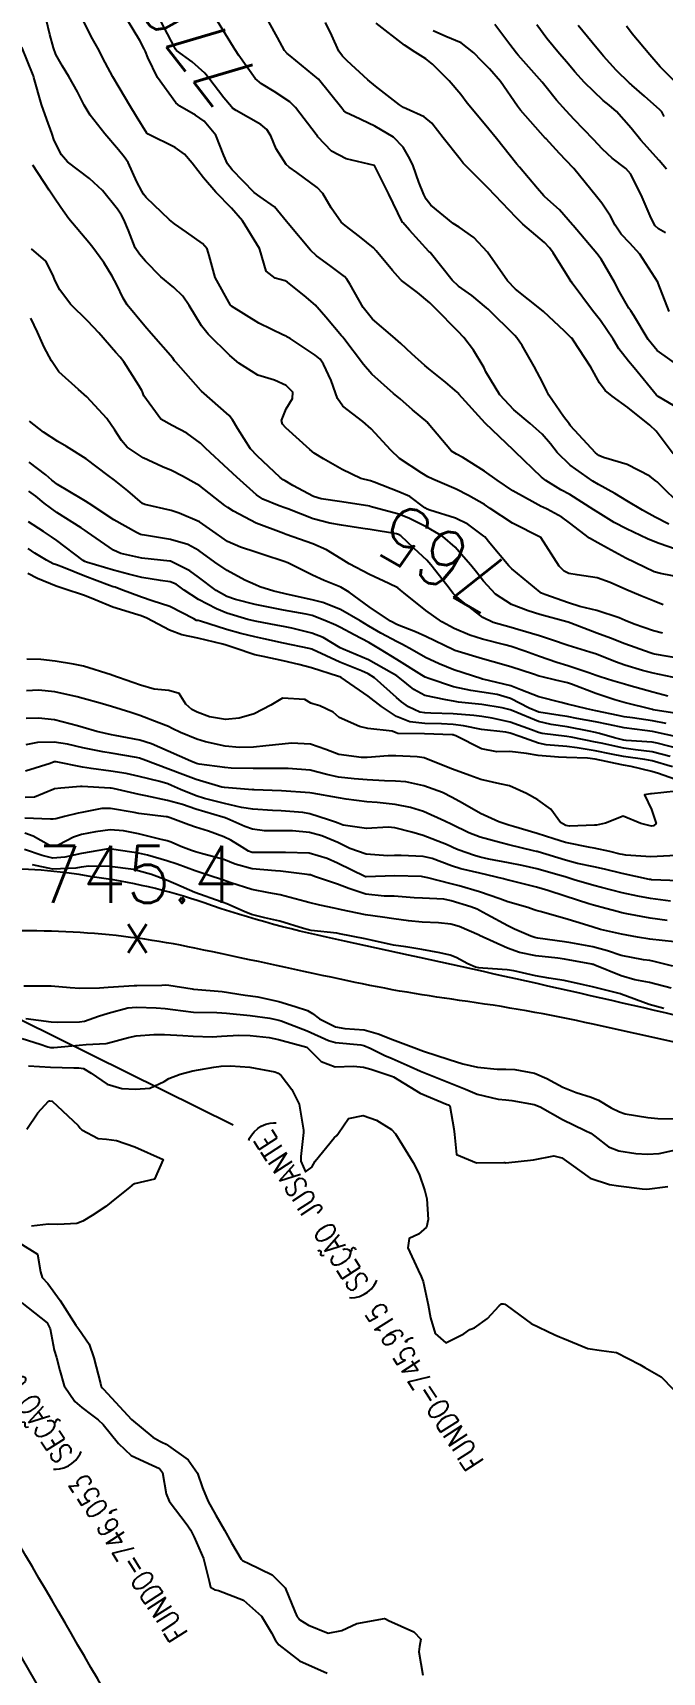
# Model space of a CAD drawing. Header units: metres. Extents: x 307586 to 320046, y 7427249 to 7434250.
# Drawn here: x 318114.9 to 318159.1, y 7430766.6 to 7430881.8 of the extents above; entities that cross this region are included whole.
import ezdxf
from ezdxf.enums import TextEntityAlignment as Align

# ---------------------------------------------------------------- set-up
doc = ezdxf.new("R2010")
doc.units = ezdxf.units.M
doc.header["$MEASUREMENT"] = 0
doc.linetypes.add('CONTINUO', pattern=[0])
for name, color, linetype in [('Cotas', 45, 'Continuous'), ('Curvas de Nivel 1m', 11, 'Continuous'), ('Curvas de Nivel 5m', 15, 'Continuous'), ('Hidrografia', 140, 'Continuous'), ('Linha Férrea', 20, 'Continuous'), ('Pontos Cotados', 45, 'Continuous'), ('TEXTO', 45, 'Continuous')]:
    doc.layers.add(name, color=color, linetype=linetype)
doc.styles.add('ROMANS', font='romans', dxfattribs={"height": 0.2})
doc.styles.add('Style-STANDARD', font='STANDARD.shx')

# ---------------------------------------------------------------- blocks, each defined once
blk = doc.blocks.new('ELVTXT_158')
at = {"layer": 'Pontos Cotados', "linetype": 'Continuous', "style": 'Style-STANDARD'}
for s, height, p in [('745.4', 4, (0, 4)), ('x', 3, (0, 0))]:
    blk.add_text(s, height=height, dxfattribs=at).set_placement(p, align=Align.MIDDLE_CENTER)

msp = doc.modelspace()

# ---------------------------------------------------------------- linework, layer by layer
at = {"layer": 'Curvas de Nivel 1m', "flags": 128}
for points, elevation in [([(318159.14, 7430841.61), (318158.51, 7430841.88), (318157.58, 7430842.26), (318156.52, 7430842.69), (318155.42, 7430843.18), (318154.52, 7430843.51), (318153.11, 7430843.73), (318152.53, 7430843.83), (318152.19, 7430843.98), (318151.84, 7430844.33), (318150.56, 7430846.35), (318148.57, 7430847.36), (318146.99, 7430848.39), (318146.59, 7430848.66), (318145.48, 7430849.29), (318144.6, 7430849.75), (318142.98, 7430850.44), (318142.61, 7430850.62), (318142.2, 7430850.86), (318140.62, 7430851.9), (318140.02, 7430852.48), (318138.65, 7430853.98), (318138.06, 7430854.5), (318136.66, 7430855.57), (318136.27, 7430856.11), (318136.14, 7430856.52), (318135.83, 7430857.38), (318135.3, 7430858.53), (318135.05, 7430858.88), (318134.71, 7430859.17), (318132.95, 7430860.33), (318132.72, 7430860.46), (318132.66, 7430860.5), (318132.48, 7430860.56), (318130.74, 7430861.4), (318128.82, 7430862.61), (318128.75, 7430862.67), (318127.67, 7430864.62), (318127.26, 7430866.16), (318127.13, 7430866.63), (318126.8, 7430867.01), (318125.66, 7430867.8), (318124.82, 7430868.38), (318124.48, 7430868.66), (318122.84, 7430870.23), (318122.64, 7430870.48), (318122.53, 7430870.68), (318122.19, 7430871.35), (318121.56, 7430872.7), (318121.28, 7430873.1), (318120.88, 7430873.58), (318119.92, 7430874.72), (318118.91, 7430876.03), (318118.47, 7430876.73), (318118, 7430877.66), (318117.4, 7430878.75), (318116.95, 7430879.47), (318116.5, 7430880.29), (318116.32, 7430880.76), (318116.06, 7430881.68), (318115.81, 7430882.77)], 767), ([(318160.53, 7430843.51), (318158.97, 7430843.81), (318158.53, 7430843.94), (318157.83, 7430844.26), (318156.54, 7430844.9), (318155.24, 7430845.61), (318154.56, 7430845.97), (318153.98, 7430846.31), (318152.57, 7430847.37), (318152.03, 7430847.78), (318151, 7430848.34), (318150.7, 7430848.47), (318150.58, 7430848.53), (318150.17, 7430848.77), (318148.6, 7430849.64), (318147.48, 7430850.38), (318146.61, 7430851.02), (318145.08, 7430851.96), (318144.63, 7430852.2), (318144.28, 7430852.42), (318142.65, 7430854.37), (318142.62, 7430854.41), (318142.61, 7430854.44), (318141.54, 7430855.33), (318140.67, 7430856.09), (318140.22, 7430856.47), (318138.69, 7430857.82), (318138.11, 7430858.5), (318136.72, 7430860.32), (318136.64, 7430860.43), (318136.56, 7430860.51), (318135.45, 7430861.82), (318134.85, 7430862.54), (318134.81, 7430862.59), (318134.75, 7430862.65), (318134.07, 7430863.24), (318132.77, 7430864.29), (318132.59, 7430864.38), (318131.9, 7430864.57), (318131.27, 7430865.07), (318130.82, 7430866.59), (318130.79, 7430866.66), (318129.61, 7430868.6), (318128.83, 7430869.48), (318127.73, 7430870.62), (318126.86, 7430871.63), (318126.07, 7430872.64), (318125.52, 7430873.29), (318124.88, 7430873.75), (318122.97, 7430874.68), (318122.89, 7430874.75), (318122.15, 7430875.94), (318121.69, 7430876.7), (318120.93, 7430877.96), (318120.49, 7430878.71), (318119.95, 7430879.72), (318119.44, 7430880.73), (318118.98, 7430881.55), (318118.38, 7430882.74)], 768), ([(318160.55, 7430845.35), (318158.87, 7430845.93), (318158.56, 7430846.04), (318158.05, 7430846.26), (318156.57, 7430846.96), (318155.7, 7430847.41), (318154.58, 7430848.1), (318154.27, 7430848.3), (318152.59, 7430849.36), (318151.97, 7430849.7), (318150.91, 7430850.35), (318150.61, 7430850.6), (318148.76, 7430852.37), (318148.63, 7430852.49), (318146.65, 7430854.39), (318144.8, 7430856.42), (318144.75, 7430856.49), (318144.68, 7430856.57), (318143.86, 7430857.26), (318142.7, 7430858.21), (318142.42, 7430858.44), (318141.5, 7430859.25), (318140.72, 7430859.98), (318140.16, 7430860.48), (318138.74, 7430861.7), (318138.07, 7430862.5), (318137.16, 7430864.12), (318136.94, 7430864.51), (318136.77, 7430864.69), (318135.73, 7430865.47), (318134.79, 7430866.14), (318134.38, 7430866.54), (318132.82, 7430868.4), (318132.7, 7430868.56), (318131.85, 7430869.59), (318130.84, 7430870.28), (318130.42, 7430870.59), (318128.87, 7430872.19), (318128.55, 7430872.61), (318128.3, 7430873.19), (318127.73, 7430874.62), (318126.9, 7430875.59), (318126.29, 7430876.02), (318125.2, 7430876.66), (318124.92, 7430876.9), (318123.64, 7430878.67), (318122.96, 7430880.07), (318122.78, 7430880.5), (318122.7, 7430880.68), (318122.39, 7430881.27), (318121.52, 7430882.7)], 769), ([(318160.59, 7430848.44), (318158.72, 7430850.25), (318158.6, 7430850.36), (318158.21, 7430850.65), (318156.62, 7430851.47), (318154.97, 7430851.96), (318154.63, 7430852.11), (318154.39, 7430852.3), (318152.65, 7430854.2), (318152.6, 7430854.27), (318152.56, 7430854.32), (318152.14, 7430854.85), (318151.13, 7430856.34), (318150.98, 7430856.64), (318150.69, 7430857.21), (318150.09, 7430858.36), (318149.25, 7430859.84), (318148.88, 7430860.37), (318148.73, 7430860.55), (318146.85, 7430862.39), (318146.75, 7430862.49), (318145.7, 7430863.35), (318144.77, 7430864), (318144.33, 7430864.42), (318142.79, 7430866.37), (318142.75, 7430866.4), (318142.69, 7430866.44), (318141.34, 7430867.94), (318140.86, 7430868.47), (318140.84, 7430868.49), (318140.82, 7430868.52), (318139.89, 7430870.48), (318138.87, 7430872.49), (318136.88, 7430872.96), (318135.85, 7430873.49), (318134.89, 7430874.5), (318134.86, 7430874.54), (318134.77, 7430874.67), (318133.33, 7430876.56), (318132.92, 7430876.96), (318131.83, 7430877.68), (318130.94, 7430878.23), (318130.5, 7430878.59), (318129.35, 7430880.22), (318129.09, 7430880.61), (318128.97, 7430880.81), (318127.84, 7430882.62)], 771), ([(318159.85, 7430852.24), (318158.65, 7430853.82), (318158.22, 7430854.25), (318156.67, 7430855.49), (318155.56, 7430856.29), (318155.08, 7430856.68), (318154.69, 7430857.22), (318154.06, 7430858.31), (318152.83, 7430860.21), (318152.76, 7430860.32), (318152.72, 7430860.36), (318152.21, 7430860.84), (318150.75, 7430862.24), (318150.61, 7430862.35), (318148.77, 7430863.8), (318148.22, 7430864.38), (318146.8, 7430866.39), (318145.84, 7430867.43), (318144.82, 7430868.16), (318144.4, 7430868.42), (318142.84, 7430869.7), (318142.51, 7430870.11), (318142.33, 7430870.45), (318141.99, 7430871.32), (318141.59, 7430872.46), (318141.36, 7430872.95), (318140.89, 7430873.77), (318140.22, 7430874.48), (318138.9, 7430875.26), (318137.47, 7430875.94), (318136.91, 7430876.18), (318136.73, 7430876.33), (318136.58, 7430876.51), (318134.94, 7430878.54), (318132.96, 7430880.18), (318132.75, 7430880.35), (318132.56, 7430880.57), (318132.06, 7430881.49), (318131.44, 7430882.58)], 772), ([(318160.67, 7430855.15), (318158.79, 7430856.25), (318158.68, 7430856.34), (318157.11, 7430858.27), (318156.71, 7430858.74), (318156.04, 7430859.61), (318155.64, 7430860.29), (318154.74, 7430861.6), (318154.18, 7430862.31), (318152.77, 7430864.23), (318152.73, 7430864.28), (318152.69, 7430864.32), (318152.55, 7430864.55), (318151.42, 7430866.34), (318151.17, 7430866.7), (318150.81, 7430867.07), (318149.3, 7430868.37), (318148.83, 7430868.83), (318147.35, 7430870.38), (318146.85, 7430870.89), (318145.34, 7430872.41), (318145.11, 7430872.65), (318144.88, 7430872.93), (318143.7, 7430874.43), (318142.9, 7430875.45), (318142.37, 7430875.91), (318141.13, 7430876.47), (318140.91, 7430876.56), (318140.64, 7430876.75), (318138.94, 7430878.05), (318138.41, 7430878.5), (318136.96, 7430879.85), (318136.62, 7430880.17), (318136.36, 7430880.52), (318135.88, 7430881.63), (318135.43, 7430882.54)], 773), ([(318160.5, 7430858.23), (318158.72, 7430859.48), (318158.1, 7430860.26), (318157.08, 7430861.94), (318156.87, 7430862.27), (318156.75, 7430862.46), (318156.09, 7430863.61), (318155.74, 7430864.29), (318154.8, 7430865.9), (318154.5, 7430866.3), (318152.82, 7430868.27), (318152.8, 7430868.3), (318152.79, 7430868.32), (318151.86, 7430869.36), (318150.84, 7430870.29), (318150.78, 7430870.35), (318150.33, 7430870.87), (318149.06, 7430872.37), (318148.88, 7430872.59), (318147.44, 7430874.38), (318146.9, 7430875.04), (318145.75, 7430876.41), (318145.39, 7430876.87), (318144.93, 7430877.47), (318144.13, 7430878.43), (318142.95, 7430879.61), (318142.49, 7430879.98), (318141.72, 7430880.46), (318140.97, 7430880.95), (318138.99, 7430882.49)], 774), ([(318159.32, 7430867.75), (318158.82, 7430868.03), (318158.59, 7430868.25), (318158.3, 7430868.79), (318157.67, 7430870.26), (318156.87, 7430871.88), (318156.52, 7430872.28), (318155.58, 7430872.99), (318154.89, 7430873.64), (318154.26, 7430874.31), (318152.91, 7430875.71), (318152.33, 7430876.33), (318151.67, 7430877.08), (318150.94, 7430877.99), (318150.64, 7430878.35), (318148.96, 7430880.24), (318148.84, 7430880.37), (318148.37, 7430880.98), (318147.33, 7430882.39)], 776), ([(318159.38, 7430872.24), (318158.88, 7430872.84), (318157.58, 7430874.26), (318156.91, 7430875.1), (318155.88, 7430876.29), (318155.35, 7430876.72), (318154.93, 7430877.05), (318153.63, 7430878.31), (318152.95, 7430879.06), (318152.38, 7430879.75), (318151.88, 7430880.34), (318150.98, 7430881.4), (318150.28, 7430882.36)], 777), ([(318159.23, 7430875.93), (318159.06, 7430876.25), (318158.92, 7430876.4), (318157.83, 7430877.36), (318156.94, 7430878.14), (318156.87, 7430878.2), (318156.78, 7430878.27), (318155.85, 7430879.19), (318154.96, 7430880.16), (318154.84, 7430880.3), (318154.16, 7430881.13), (318153.17, 7430882.32)], 778), ([(318160.1, 7430878.24), (318158.95, 7430879.42), (318158.21, 7430880.26), (318156.98, 7430881.74), (318156.58, 7430882.28)], 779), ([(318159.1, 7430839.62), (318158.48, 7430839.8), (318157.12, 7430840.26), (318156.49, 7430840.52), (318156.06, 7430840.7), (318154.5, 7430841.22), (318153.3, 7430841.51), (318152.5, 7430841.75), (318150.83, 7430842.35), (318150.61, 7430842.45), (318150.51, 7430842.52), (318149.72, 7430843.16), (318148.53, 7430844.14), (318148.31, 7430844.37), (318146.98, 7430845.96), (318146.62, 7430846.39), (318146.56, 7430846.44), (318145.44, 7430847.28), (318144.57, 7430847.7), (318142.75, 7430848.27), (318142.58, 7430848.34), (318142.42, 7430848.44), (318141.35, 7430849.22), (318140.59, 7430849.56), (318138.85, 7430850.24), (318138.6, 7430850.32), (318137.91, 7430850.5), (318136.61, 7430851.13), (318135.29, 7430851.87), (318134.63, 7430852.28), (318134.32, 7430852.54), (318132.65, 7430854.06), (318132.41, 7430854.32), (318132.33, 7430854.56), (318132.66, 7430855.39), (318133.12, 7430856.11), (318133.14, 7430856.56), (318132.68, 7430857.04), (318131.86, 7430857.4), (318130.69, 7430857.75), (318129.34, 7430858.6), (318128.71, 7430859.13), (318127.2, 7430860.63), (318126.73, 7430861.22), (318125.86, 7430862.64), (318125.41, 7430863.3), (318124.77, 7430863.91), (318123.87, 7430864.67), (318122.78, 7430865.77), (318122.36, 7430866.25), (318122.07, 7430866.69), (318121.59, 7430867.91), (318121.27, 7430868.7), (318121.11, 7430868.99), (318120.83, 7430869.42), (318119.77, 7430870.72), (318118.86, 7430871.57), (318117.31, 7430872.75), (318116.88, 7430873.24), (318116.38, 7430874.25), (318116.2, 7430874.76), (318115.86, 7430875.72), (318115.48, 7430876.77), (318114.94, 7430878.68), (318114.91, 7430878.78), (318114.9, 7430878.83), (318114.1, 7430880.79)], 766), ([(318160.24, 7430836.44), (318158.45, 7430836.82), (318157.69, 7430837.01), (318156.45, 7430837.39), (318155.8, 7430837.62), (318154.46, 7430838.15), (318154, 7430838.3), (318152.47, 7430838.76), (318151.31, 7430839.17), (318150.47, 7430839.44), (318148.95, 7430839.89), (318148.48, 7430840.03), (318147.21, 7430840.38), (318146.49, 7430840.72), (318145.1, 7430841.81), (318144.51, 7430842.31), (318144.4, 7430842.42), (318143.96, 7430842.99), (318142.83, 7430844.44), (318142.54, 7430844.76), (318141.66, 7430845.57), (318140.73, 7430846.47), (318140.55, 7430846.56), (318140.43, 7430846.6), (318138.56, 7430846.91), (318138.06, 7430846.99), (318136.56, 7430847.22), (318135.74, 7430847.35), (318134.57, 7430847.65), (318132.78, 7430848.36), (318132.58, 7430848.44), (318132.17, 7430848.57), (318131.04, 7430849.04), (318130.59, 7430849.35), (318129.2, 7430850.6), (318128.61, 7430851.13), (318127, 7430852.63), (318126.64, 7430852.97), (318125.69, 7430853.69), (318124.65, 7430854.21), (318123.87, 7430854.67), (318122.67, 7430856.3), (318122.58, 7430856.59), (318122.54, 7430856.68), (318122.32, 7430857.04), (318121.26, 7430858.7), (318121.01, 7430859.01), (318120.71, 7430859.34), (318119.5, 7430860.72), (318118.74, 7430861.54), (318117.53, 7430862.74), (318116.76, 7430863.75), (318116.43, 7430864.42), (318116.3, 7430864.76), (318115.79, 7430865.77), (318114.79, 7430866.64)], 764), ([(318159.47, 7430835.2), (318158.43, 7430835.48), (318156.74, 7430835.96), (318156.44, 7430836.04), (318155.62, 7430836.28), (318154.72, 7430836.57), (318154.45, 7430836.66), (318153.92, 7430836.84), (318152.45, 7430837.33), (318151.69, 7430837.57), (318150.46, 7430837.98), (318149.44, 7430838.36), (318148.47, 7430838.7), (318148.02, 7430838.82), (318146.47, 7430839.2), (318145.56, 7430839.49), (318144.48, 7430839.96), (318143.61, 7430840.43), (318142.49, 7430841.22), (318140.94, 7430842.46), (318140.71, 7430842.66), (318140.52, 7430842.82), (318139.87, 7430843.13), (318138.53, 7430843.75), (318137.09, 7430844.5), (318136.54, 7430844.85), (318135.5, 7430845.49), (318134.55, 7430845.91), (318132.68, 7430846.56), (318132.55, 7430846.6), (318132.5, 7430846.62), (318130.56, 7430847.36), (318128.98, 7430848.21), (318128.58, 7430848.45), (318128.36, 7430848.61), (318126.6, 7430849.97), (318126.18, 7430850.22), (318125.38, 7430850.65), (318124.61, 7430851.05), (318123.97, 7430851.31), (318122.62, 7430851.94), (318121.51, 7430852.7), (318121.09, 7430853.16), (318120.64, 7430853.88), (318120.06, 7430854.72), (318118.67, 7430856.23), (318118.07, 7430856.74), (318116.69, 7430857.98), (318116.19, 7430858.76), (318115.67, 7430859.73), (318115.19, 7430860.77), (318114.74, 7430861.76)], 763), ([(318160.41, 7430833.93), (318158.46, 7430834.25), (318158.41, 7430834.26), (318156.42, 7430834.75), (318155.76, 7430834.94), (318154.43, 7430835.39), (318152.71, 7430836.05), (318152.44, 7430836.14), (318151.62, 7430836.33), (318150.65, 7430836.55), (318150.45, 7430836.61), (318150.05, 7430836.75), (318148.45, 7430837.27), (318147.22, 7430837.61), (318146.45, 7430837.83), (318144.51, 7430838.42), (318144.48, 7430838.43), (318144.43, 7430838.45), (318142.47, 7430839.4), (318141.75, 7430839.73), (318140.48, 7430840.22), (318139.99, 7430840.47), (318138.5, 7430841.49), (318137.09, 7430842.5), (318136.52, 7430842.85), (318135.34, 7430843.34), (318134.52, 7430843.7), (318132.79, 7430844.56), (318132.53, 7430844.66), (318131.09, 7430845.13), (318130.54, 7430845.31), (318129.46, 7430845.68), (318128.55, 7430846.08), (318127.75, 7430846.62), (318126.57, 7430847.44), (318125.15, 7430848.07), (318124.58, 7430848.24), (318122.73, 7430848.68), (318122.58, 7430848.75), (318121.54, 7430849.64), (318120.6, 7430850.38), (318120.17, 7430850.71), (318118.62, 7430851.87), (318117.23, 7430852.74), (318116.64, 7430853.09), (318115.63, 7430853.75), (318114.65, 7430854.52)], 762), ([(318159.36, 7430833.28), (318158.41, 7430833.47), (318156.99, 7430833.68), (318156.41, 7430833.76), (318155.98, 7430833.85), (318154.41, 7430834.17), (318153.78, 7430834.31), (318152.42, 7430834.65), (318151.98, 7430834.76), (318150.42, 7430835.15), (318149.15, 7430835.65), (318148.44, 7430835.92), (318146.49, 7430836.39), (318146.43, 7430836.4), (318146.42, 7430836.41), (318144.44, 7430837.06), (318143.41, 7430837.47), (318142.46, 7430837.92), (318141.52, 7430838.45), (318140.84, 7430838.84), (318140.47, 7430839.02), (318139.32, 7430839.64), (318138.48, 7430840.12), (318137.87, 7430840.5), (318136.49, 7430841.29), (318135.25, 7430841.78), (318134.5, 7430841.98), (318132.69, 7430842.38), (318132.51, 7430842.41), (318131.8, 7430842.57), (318130.82, 7430842.89), (318130.52, 7430843.02), (318129.77, 7430843.35), (318128.53, 7430844.02), (318127.66, 7430844.62), (318126.54, 7430845.44), (318125.76, 7430845.86), (318124.55, 7430846.21), (318122.72, 7430846.51), (318122.55, 7430846.53), (318122.43, 7430846.56), (318122.15, 7430846.69), (318120.57, 7430847.58), (318118.84, 7430848.73), (318118.58, 7430848.9), (318118.21, 7430849.11), (318116.6, 7430850.08), (318116.21, 7430850.37), (318115.78, 7430850.76), (318114.62, 7430851.64)], 761), ([(318160.38, 7430831.47), (318158.72, 7430831.91), (318158.39, 7430831.96), (318156.56, 7430832.09), (318156.39, 7430832.12), (318155.74, 7430832.28), (318154.69, 7430832.59), (318154.4, 7430832.65), (318153.96, 7430832.74), (318152.4, 7430833.05), (318151.28, 7430833.21), (318150.4, 7430833.42), (318148.6, 7430834.17), (318148.41, 7430834.25), (318147.83, 7430834.38), (318146.42, 7430834.61), (318144.77, 7430834.77), (318144.42, 7430834.84), (318143.89, 7430834.95), (318142.42, 7430835.25), (318141.64, 7430835.67), (318140.65, 7430836.47), (318140.44, 7430836.62), (318140.06, 7430836.85), (318138.45, 7430837.75), (318136.67, 7430838.51), (318136.46, 7430838.61), (318135.26, 7430839.32), (318134.47, 7430839.64), (318133.06, 7430839.97), (318132.48, 7430840.1), (318132.09, 7430840.17), (318130.48, 7430840.48), (318129.97, 7430840.6), (318128.49, 7430841.04), (318127.78, 7430841.33), (318126.5, 7430842), (318125.51, 7430842.65), (318124.93, 7430843.06), (318124.52, 7430843.24), (318123.85, 7430843.34), (318122.52, 7430843.54), (318121.6, 7430843.77), (318120.53, 7430844.05), (318118.64, 7430844.62), (318118.53, 7430844.66), (318118.4, 7430844.73), (318116.55, 7430846.15), (318116.19, 7430846.4), (318115.63, 7430846.76), (318114.56, 7430847.44)], 759), ([(318159.64, 7430830.97), (318158.38, 7430831.28), (318157.2, 7430831.44), (318156.38, 7430831.55), (318154.79, 7430831.89), (318154.39, 7430831.98), (318152.7, 7430832.32), (318152.39, 7430832.37), (318150.64, 7430832.59), (318150.4, 7430832.66), (318149.91, 7430832.84), (318148.4, 7430833.38), (318147.13, 7430833.66), (318146.41, 7430833.77), (318145.86, 7430833.85), (318144.41, 7430833.96), (318142.83, 7430834.01), (318142.41, 7430834.02), (318142.05, 7430834.08), (318141.26, 7430834.46), (318140.76, 7430834.81), (318140.42, 7430835.1), (318138.87, 7430836.49), (318138.44, 7430836.77), (318137.96, 7430836.98), (318136.45, 7430837.6), (318134.53, 7430838.48), (318134.46, 7430838.5), (318134.28, 7430838.54), (318132.47, 7430838.93), (318131.11, 7430839.23), (318130.47, 7430839.36), (318129.48, 7430839.6), (318128.48, 7430839.88), (318126.64, 7430840.47), (318126.48, 7430840.51), (318126.38, 7430840.53), (318126.18, 7430840.63), (318124.5, 7430841.51), (318123.26, 7430841.91), (318122.5, 7430842.15), (318121.05, 7430842.7), (318120.65, 7430842.85), (318120.51, 7430842.88), (318120.26, 7430842.97), (318118.52, 7430843.64), (318117.03, 7430844.24), (318116.53, 7430844.42), (318116.29, 7430844.51), (318115.84, 7430844.76), (318115.02, 7430845.26), (318114.54, 7430845.57)], 758), ([(318159.8, 7430830.24), (318158.37, 7430830.67), (318157.87, 7430830.76), (318156.37, 7430830.97), (318155.52, 7430831.13), (318154.38, 7430831.37), (318153.11, 7430831.58), (318152.38, 7430831.66), (318150.94, 7430831.79), (318150.39, 7430831.89), (318149.08, 7430832.36), (318148.4, 7430832.61), (318148.09, 7430832.68), (318146.4, 7430832.85), (318145.12, 7430833.13), (318144.4, 7430833.22), (318143.58, 7430833.25), (318142.4, 7430833.28), (318141.35, 7430833.41), (318140.41, 7430833.78), (318139.37, 7430834.48), (318138.42, 7430835.2), (318136.54, 7430836.51), (318136.43, 7430836.56), (318136.35, 7430836.59), (318134.44, 7430837.19), (318133.57, 7430837.43), (318132.45, 7430837.69), (318131.06, 7430837.98), (318130.46, 7430838.11), (318129.02, 7430838.6), (318128.46, 7430838.79), (318128.22, 7430838.86), (318126.47, 7430839.27), (318125.33, 7430839.51), (318124.47, 7430839.84), (318122.89, 7430840.68), (318122.49, 7430840.85), (318122.25, 7430840.92), (318120.49, 7430841.45), (318119.26, 7430841.96), (318118.51, 7430842.28), (318117.07, 7430842.74), (318116.51, 7430842.93), (318115.21, 7430843.46), (318114.52, 7430843.81)], 757), ([(318160.35, 7430829.23), (318158.82, 7430829.78), (318158.36, 7430829.91), (318156.9, 7430830.26), (318156.36, 7430830.36), (318156.25, 7430830.38), (318154.37, 7430830.77), (318153.84, 7430830.84), (318152.37, 7430830.89), (318151.79, 7430830.91), (318150.37, 7430831.04), (318149.55, 7430831.18), (318148.38, 7430831.31), (318147.46, 7430831.3), (318146.38, 7430831.5), (318144.58, 7430832.42), (318144.45, 7430832.47), (318144.39, 7430832.48), (318144.33, 7430832.48), (318142.39, 7430832.55), (318140.52, 7430832.59), (318140.39, 7430832.62), (318140.12, 7430832.74), (318138.4, 7430832.94), (318137.82, 7430833.07), (318136.4, 7430833.71), (318135.97, 7430834.08), (318135.03, 7430834.53), (318134.54, 7430834.66), (318134.41, 7430834.72), (318133.98, 7430834.98), (318132.42, 7430835.07), (318131.58, 7430834.57), (318130.41, 7430833.95), (318129.36, 7430833.65), (318128.4, 7430833.56), (318127.28, 7430833.75), (318126.41, 7430834.08), (318126.04, 7430834.26), (318125.62, 7430834.64), (318125.16, 7430835.39), (318124.42, 7430835.61), (318123.4, 7430835.69), (318122.43, 7430835.97), (318121.9, 7430836.16), (318120.43, 7430836.68), (318120.37, 7430836.71), (318118.44, 7430837.32), (318117.74, 7430837.45), (318116.45, 7430837.66), (318115.43, 7430837.79), (318114.45, 7430837.81)], 756), ([(318160.07, 7430824), (318158.29, 7430823.92), (318156.53, 7430824.03), (318156.29, 7430824.07), (318156.13, 7430824.11), (318155.4, 7430824.28), (318154.3, 7430824.53), (318154.02, 7430824.58), (318152.3, 7430824.92), (318151.47, 7430825.17), (318150.31, 7430825.56), (318148.63, 7430826.05), (318148.32, 7430826.14), (318147.61, 7430826.38), (318146.32, 7430826.97), (318145.06, 7430827.68), (318144.34, 7430828.09), (318143.64, 7430828.43), (318142.35, 7430828.91), (318141.08, 7430829.19), (318140.35, 7430829.23), (318139.58, 7430829.25), (318138.35, 7430829.32), (318137.45, 7430829.4), (318136.35, 7430829.52), (318135.53, 7430829.7), (318134.36, 7430830), (318132.8, 7430830.11), (318132.36, 7430830.12), (318131.92, 7430830.12), (318130.36, 7430830.11), (318128.81, 7430830.15), (318128.36, 7430830.19), (318126.56, 7430830.43), (318126.36, 7430830.48), (318126.25, 7430830.52), (318125.97, 7430830.64), (318124.37, 7430831.35), (318123.2, 7430831.85), (318122.38, 7430832.12), (318120.66, 7430832.44), (318120.39, 7430832.48), (318119.38, 7430832.72), (318118.4, 7430833), (318118.01, 7430833.12), (318116.4, 7430833.53), (318115.28, 7430833.65), (318114.4, 7430833.64)], 754), ([(318160.27, 7430822.22), (318158.34, 7430822.31), (318158.27, 7430822.32), (318158.2, 7430822.32), (318156.28, 7430822.74), (318155.03, 7430823.04), (318154.28, 7430823.21), (318153.14, 7430823.45), (318152.29, 7430823.68), (318150.36, 7430824.27), (318150.29, 7430824.29), (318150.25, 7430824.3), (318150.05, 7430824.34), (318148.3, 7430824.76), (318147.78, 7430824.89), (318146.3, 7430825.3), (318145.51, 7430825.61), (318144.31, 7430826.18), (318143.82, 7430826.42), (318142.32, 7430827.09), (318141.41, 7430827.37), (318140.33, 7430827.6), (318139.07, 7430827.74), (318138.33, 7430827.78), (318136.88, 7430827.96), (318136.34, 7430828.05), (318134.5, 7430828.38), (318134.34, 7430828.4), (318132.34, 7430828.56), (318130.39, 7430828.63), (318130.34, 7430828.64), (318130.3, 7430828.63), (318128.34, 7430828.78), (318128.14, 7430828.82), (318126.35, 7430829.34), (318125.41, 7430829.7), (318124.36, 7430830.1), (318122.81, 7430830.68), (318122.37, 7430830.85), (318122.15, 7430830.9), (318120.37, 7430831.19), (318119.79, 7430831.29), (318118.38, 7430831.57), (318117.3, 7430831.82), (318116.38, 7430831.98), (318115.2, 7430831.95), (318114.38, 7430831.78)], 753), ([(318159.67, 7430820.81), (318158.25, 7430820.99), (318157.37, 7430821.15), (318156.26, 7430821.39), (318154.81, 7430821.75), (318154.27, 7430821.9), (318152.91, 7430822.31), (318152.27, 7430822.5), (318152.02, 7430822.58), (318150.28, 7430823.07), (318149.24, 7430823.31), (318148.28, 7430823.49), (318146.91, 7430823.76), (318146.29, 7430823.89), (318145.89, 7430824), (318144.75, 7430824.41), (318144.42, 7430824.55), (318144.29, 7430824.61), (318143.94, 7430824.78), (318142.3, 7430825.42), (318141.5, 7430825.64), (318140.31, 7430825.96), (318139.83, 7430826), (318138.31, 7430825.91), (318136.68, 7430826.13), (318136.31, 7430826.28), (318136.14, 7430826.34), (318135.64, 7430826.52), (318134.32, 7430826.94), (318133.84, 7430827.02), (318132.32, 7430827.14), (318131.71, 7430827.18), (318130.32, 7430827.26), (318129.54, 7430827.37), (318128.33, 7430827.67), (318126.94, 7430828.02), (318126.34, 7430828.2), (318125.25, 7430828.65), (318124.62, 7430828.93), (318124.35, 7430829.04), (318123.8, 7430829.21), (318122.35, 7430829.57), (318121.42, 7430829.76), (318120.36, 7430829.94), (318118.96, 7430830.12), (318118.36, 7430830.21), (318116.52, 7430830.59), (318116.36, 7430830.58), (318116.08, 7430830.48), (318114.35, 7430829.94)], 752), ([(318159.44, 7430819.43), (318158.24, 7430819.6), (318156.59, 7430819.91), (318156.24, 7430819.98), (318156.01, 7430820.04), (318155.13, 7430820.29), (318154.25, 7430820.53), (318153.93, 7430820.62), (318152.26, 7430821.15), (318151.04, 7430821.56), (318150.26, 7430821.78), (318148.39, 7430822.25), (318148.27, 7430822.28), (318147.93, 7430822.37), (318146.28, 7430822.76), (318144.94, 7430823.07), (318144.28, 7430823.28), (318142.92, 7430823.8), (318142.29, 7430823.94), (318140.74, 7430824), (318140.29, 7430824), (318139.81, 7430823.99), (318138.29, 7430824.1), (318137.14, 7430824.5), (318136.3, 7430824.91), (318135.17, 7430825.39), (318134.3, 7430825.63), (318133.12, 7430825.74), (318132.3, 7430825.73), (318131.14, 7430825.74), (318130.31, 7430825.85), (318129.77, 7430826.05), (318128.5, 7430826.61), (318128.31, 7430826.67), (318128.23, 7430826.69), (318126.32, 7430827.27), (318125.39, 7430827.58), (318124.33, 7430827.88), (318122.82, 7430828.19), (318122.34, 7430828.29), (318120.51, 7430828.71), (318120.38, 7430828.74), (318120.34, 7430828.75), (318120.3, 7430828.75), (318118.34, 7430828.86), (318118.21, 7430828.86), (318116.83, 7430828.75), (318116.4, 7430828.69), (318116.34, 7430828.68), (318114.99, 7430828.11), (318114.33, 7430828.09)], 751), ([(318159.84, 7430816.23), (318158.53, 7430816.57), (318158.21, 7430816.63), (318157.78, 7430816.68), (318156.21, 7430816.98), (318155.23, 7430817.3), (318154.22, 7430817.58), (318152.66, 7430817.87), (318152.22, 7430817.94), (318150.35, 7430818.21), (318150.22, 7430818.22), (318150.13, 7430818.25), (318149.85, 7430818.35), (318148.71, 7430818.84), (318148.23, 7430819.06), (318146.76, 7430819.86), (318146.24, 7430820.15), (318146.08, 7430820.23), (318145.64, 7430820.4), (318144.25, 7430820.83), (318143.75, 7430820.93), (318142.25, 7430821), (318141.66, 7430821.04), (318140.25, 7430821.15), (318139.56, 7430821.16), (318138.26, 7430821.3), (318137.08, 7430821.68), (318136.27, 7430821.99), (318134.67, 7430822.53), (318134.37, 7430822.64), (318134.27, 7430822.66), (318134.14, 7430822.68), (318132.28, 7430822.9), (318131.91, 7430822.93), (318130.28, 7430823.06), (318129.09, 7430823.41), (318128.28, 7430823.73), (318126.78, 7430824.13), (318126.29, 7430824.26), (318126.01, 7430824.36), (318125.27, 7430824.65), (318124.58, 7430824.94), (318124.3, 7430825.04), (318123.8, 7430825.16), (318122.3, 7430825.54), (318121.24, 7430825.75), (318120.3, 7430825.81), (318119.27, 7430825.68), (318118.3, 7430825.49), (318117.73, 7430825.3), (318116.69, 7430824.75), (318116.41, 7430824.63), (318116.29, 7430824.63), (318116.19, 7430824.65), (318115.97, 7430824.75), (318114.9, 7430825.37), (318114.3, 7430825.57)], 749), ([(318159.72, 7430814.69), (318158.19, 7430815.09), (318157.16, 7430815.28), (318156.19, 7430815.56), (318154.36, 7430816.3), (318154.25, 7430816.35), (318154.2, 7430816.36), (318154.13, 7430816.37), (318152.21, 7430816.72), (318151.75, 7430816.79), (318150.21, 7430816.97), (318149.06, 7430817.2), (318148.21, 7430817.5), (318146.26, 7430818.39), (318146.22, 7430818.41), (318144.82, 7430819.01), (318144.23, 7430819.19), (318143.38, 7430819.28), (318142.23, 7430819.32), (318141.27, 7430819.41), (318140.23, 7430819.56), (318139.43, 7430819.67), (318138.24, 7430819.83), (318136.55, 7430820.2), (318136.24, 7430820.26), (318136.03, 7430820.3), (318135.03, 7430820.53), (318134.25, 7430820.71), (318134.01, 7430820.78), (318132.25, 7430821.25), (318131.44, 7430821.39), (318130.26, 7430821.61), (318128.78, 7430822.09), (318128.27, 7430822.27), (318127.19, 7430822.62), (318126.28, 7430822.92), (318125.02, 7430823.39), (318124.28, 7430823.64), (318122.92, 7430824.04), (318122.29, 7430824.18), (318120.56, 7430824.43), (318120.29, 7430824.46), (318120.04, 7430824.45), (318118.29, 7430824.16), (318117.13, 7430823.89), (318116.28, 7430823.83), (318115.52, 7430824), (318114.29, 7430824.44)], 748), ([(318159.19, 7430813.26), (318158.17, 7430813.55), (318156.21, 7430814.27), (318156.17, 7430814.28), (318156.16, 7430814.29), (318154.18, 7430814.78), (318153.56, 7430814.93), (318152.19, 7430815.23), (318151.12, 7430815.4), (318150.19, 7430815.56), (318148.66, 7430815.9), (318148.2, 7430815.97), (318146.48, 7430816.1), (318146.2, 7430816.12), (318145.98, 7430816.17), (318145.44, 7430816.4), (318144.62, 7430816.84), (318144.2, 7430817), (318143.47, 7430817.16), (318142.21, 7430817.41), (318141.08, 7430817.58), (318140.21, 7430817.72), (318138.63, 7430818.07), (318138.22, 7430818.16), (318136.41, 7430818.51), (318136.22, 7430818.54), (318134.42, 7430818.74), (318134.23, 7430818.78), (318133.88, 7430818.89), (318132.23, 7430819.4), (318131.18, 7430819.63), (318130.24, 7430819.87), (318129.73, 7430820.08), (318128.51, 7430820.61), (318128.24, 7430820.7), (318128.11, 7430820.75), (318126.25, 7430821.41), (318124.92, 7430821.99), (318124.27, 7430822.28), (318123.22, 7430822.67), (318122.28, 7430822.94), (318121.94, 7430823.02), (318120.28, 7430823.24), (318118.81, 7430823.26), (318118.28, 7430823.18), (318117.9, 7430823.11), (318116.28, 7430823.04), (318114.85, 7430823.35)], 747), ([(318114.25, 7430814.86), (318116.17, 7430814.86), (318117.49, 7430814.74), (318118.17, 7430814.68), (318119.55, 7430814.71), (318120.17, 7430814.75), (318121.98, 7430814.88), (318122.17, 7430814.88), (318123.94, 7430814.89), (318124.18, 7430814.91), (318124.42, 7430814.9), (318126.07, 7430814.63), (318126.16, 7430814.61), (318126.17, 7430814.61), (318126.19, 7430814.61), (318128.17, 7430814.46), (318129.78, 7430814.2), (318130.17, 7430814.14), (318130.67, 7430814.07), (318132.16, 7430813.76), (318133.31, 7430813.4), (318134.16, 7430813.11), (318134.52, 7430812.9), (318135, 7430812.53), (318136.14, 7430811.96), (318136.8, 7430811.85), (318138.14, 7430811.76), (318139.14, 7430811.48), (318140.13, 7430811.08), (318141.82, 7430810.44), (318142.12, 7430810.32), (318142.31, 7430810.25), (318144.12, 7430809.67), (318145.08, 7430809.38), (318146.11, 7430809.14), (318147.48, 7430809), (318148.11, 7430808.99), (318148.72, 7430808.97), (318150.11, 7430808.71), (318150.97, 7430808.33), (318152.1, 7430807.73), (318153.04, 7430807.36), (318154.09, 7430807.03), (318154.6, 7430806.81), (318155.5, 7430806.28), (318156.08, 7430805.99), (318156.48, 7430805.86), (318158.07, 7430805.6), (318158.78, 7430805.53), (318160.07, 7430805.5)], 747), ([(318114.37, 7430812.55), (318116.15, 7430812.32), (318116.59, 7430812.31), (318118.15, 7430812.32), (318118.5, 7430812.37), (318119.49, 7430812.71), (318120.16, 7430812.94), (318121.55, 7430813.3), (318122.16, 7430813.35), (318123.53, 7430813.3), (318124.16, 7430813.27), (318124.7, 7430813.19), (318126.16, 7430812.99), (318127.8, 7430812.97), (318128.16, 7430812.95), (318128.47, 7430812.92), (318130.15, 7430812.77), (318131.53, 7430812.57), (318132.15, 7430812.45), (318132.31, 7430812.4), (318134.14, 7430811.68), (318135.64, 7430811.01), (318136.13, 7430810.86), (318137.91, 7430810.71), (318138.13, 7430810.67), (318138.58, 7430810.48), (318139.61, 7430809.96), (318140.12, 7430809.74), (318141.38, 7430809.18), (318142.11, 7430808.86), (318143.16, 7430808.43), (318144.1, 7430808.06), (318145.27, 7430807.58), (318146.09, 7430807.23), (318147.56, 7430806.9), (318148.09, 7430806.85), (318148.52, 7430806.8), (318150.08, 7430806.52), (318150.5, 7430806.34), (318152.07, 7430805.45), (318153.68, 7430804.68), (318154.06, 7430804.5), (318154.35, 7430804.3), (318155.31, 7430803.55), (318156.04, 7430803.25), (318157.23, 7430803.07), (318158.04, 7430803.02), (318158.88, 7430803.08), (318160.04, 7430803.32)], 748), ([(318114.13, 7430811.14), (318115.38, 7430810.76), (318115.93, 7430810.56), (318116.12, 7430810.53), (318116.34, 7430810.53), (318118.12, 7430810.69), (318118.61, 7430810.72), (318120.02, 7430810.81), (318120.12, 7430810.82), (318121.6, 7430811.21), (318122.13, 7430811.33), (318123.37, 7430811.44), (318124.13, 7430811.43), (318125.41, 7430811.36), (318126.13, 7430811.31), (318127.48, 7430811.27), (318128.13, 7430811.31), (318129.34, 7430811.39), (318130.13, 7430811.37), (318131.48, 7430811.22), (318132.13, 7430811.09), (318134.12, 7430810.54), (318135.12, 7430809.53), (318136.11, 7430809.16), (318137.4, 7430809.2), (318138.11, 7430809.14), (318138.62, 7430808.99), (318140.1, 7430808.51), (318140.21, 7430808.46), (318142.09, 7430807.31), (318143.98, 7430806.52), (318144.07, 7430806.49), (318144.12, 7430806.46), (318144.16, 7430806.42), (318144.44, 7430804.8), (318144.49, 7430804.41), (318144.64, 7430803.01), (318146.03, 7430802.42), (318147.96, 7430802.44), (318148.03, 7430802.43), (318148.09, 7430802.42), (318150.04, 7430802.63), (318151.46, 7430802.9), (318152.04, 7430802.77), (318152.68, 7430802.31), (318154.02, 7430801.34), (318155.39, 7430800.9), (318156.01, 7430800.81), (318157.68, 7430800.58), (318158.01, 7430800.57), (318159.49, 7430800.75)], 749), ([(318114.45, 7430804.77), (318115.22, 7430805.92), (318115.97, 7430806.75), (318116.05, 7430806.78), (318116.07, 7430806.78), (318116.24, 7430806.75), (318118.06, 7430805.04), (318118.19, 7430804.86), (318118.31, 7430804.73), (318119.47, 7430804.13), (318120.05, 7430804.08), (318120.75, 7430803.98), (318122.04, 7430803.54), (318124.03, 7430802.66), (318123.42, 7430801.26), (318122.01, 7430800.93), (318121.84, 7430800.85), (318121.66, 7430800.68), (318120.74, 7430799.95), (318119.99, 7430799.34), (318119.03, 7430798.71), (318118.38, 7430798.32), (318117.97, 7430798.15), (318116.63, 7430798.09), (318115.97, 7430798.11), (318114.78, 7430797.96)], 751), ([(318113.95, 7430796.76), (318115.19, 7430796), (318115.41, 7430794.76), (318115.54, 7430794.37), (318115.92, 7430793.94), (318116.8, 7430792.74), (318117.89, 7430791.02), (318118.11, 7430790.73), (318118.84, 7430789.68), (318119.15, 7430788.71), (318119.62, 7430786.92), (318119.68, 7430786.7), (318119.74, 7430786.61), (318119.83, 7430786.52), (318121.52, 7430784.68), (318121.81, 7430784.38), (318123.31, 7430783.15), (318123.79, 7430782.85), (318123.93, 7430782.79), (318124.25, 7430782.65), (318125.78, 7430781.56), (318126.44, 7430780.62), (318126.79, 7430779.58), (318127.18, 7430778.62), (318127.73, 7430777.65), (318128.33, 7430776.6), (318128.82, 7430775.71), (318129.51, 7430774.58), (318129.59, 7430774.48), (318129.69, 7430774.42), (318129.99, 7430774.28), (318131.68, 7430773.47), (318132.6, 7430772.55), (318133.28, 7430770.9), (318133.45, 7430770.53), (318133.53, 7430770.42), (318133.64, 7430770.31), (318134.23, 7430769.93), (318135.63, 7430769.38), (318136.58, 7430769.55), (318137.64, 7430770.04), (318139.58, 7430770.4), (318139.64, 7430770.38), (318139.85, 7430770.25), (318141.63, 7430769.46), (318142.14, 7430768.94), (318142.03, 7430768.43), (318141.98, 7430768.07), (318142.26, 7430766.43)], 751), ([(318114.1, 7430792.59), (318115.89, 7430791.17), (318116.1, 7430790.75), (318116.38, 7430789.26), (318116.54, 7430788.74), (318116.76, 7430787.83), (318117.08, 7430786.74), (318117.82, 7430785.65), (318118.31, 7430785.22), (318119, 7430784.71), (318119.46, 7430784.36), (318119.81, 7430784.02), (318120.88, 7430782.69), (318121.78, 7430781.85), (318123.26, 7430781.18), (318123.77, 7430780.93), (318123.98, 7430780.66), (318124.25, 7430779.15), (318124.45, 7430778.65), (318125.72, 7430776.98), (318125.96, 7430776.63), (318126.21, 7430776.12), (318126.85, 7430774.62), (318127.27, 7430773.02), (318127.36, 7430772.61), (318127.67, 7430772.42), (318127.92, 7430772.36), (318129.66, 7430771.69), (318130.93, 7430770.57), (318131.63, 7430769.4), (318131.92, 7430768.85), (318132.16, 7430768.55), (318133.61, 7430767.42), (318135.55, 7430766.55)], 752)]:
    msp.add_lwpolyline(points, dxfattribs=dict(at, elevation=elevation))
at = {"layer": 'Curvas de Nivel 5m', "flags": 128}
for points, elevation in [([(318159.54, 7430847.28), (318158.58, 7430847.78), (318157.7, 7430848.26), (318156.59, 7430848.93), (318155.75, 7430849.44), (318154.6, 7430850.07), (318154.2, 7430850.3), (318152.62, 7430851.44), (318151.7, 7430852.33), (318151.23, 7430852.93), (318150.65, 7430853.6), (318149.81, 7430854.36), (318148.67, 7430855.33), (318147.68, 7430856.38), (318146.7, 7430857.98), (318146.57, 7430858.26), (318146.5, 7430858.39), (318145.83, 7430859.52), (318145.15, 7430860.41), (318144.73, 7430860.85), (318143.16, 7430862.44), (318142.76, 7430862.84), (318141.89, 7430863.57), (318140.77, 7430864.4), (318140.7, 7430864.47), (318140.14, 7430865.11), (318138.99, 7430866.49), (318138.8, 7430866.71), (318137.82, 7430867.49), (318136.82, 7430868.26), (318136.54, 7430868.51), (318135.83, 7430869.52), (318135.24, 7430870.53), (318134.85, 7430870.95), (318133.42, 7430871.99), (318132.87, 7430872.38), (318132.66, 7430872.56), (318131.97, 7430873.66), (318131.59, 7430874.58), (318131.32, 7430875.01), (318130.9, 7430875.37), (318129.16, 7430876.36), (318128.91, 7430876.52), (318128.82, 7430876.61), (318128.3, 7430877.24), (318127.23, 7430878.63), (318126.95, 7430878.98), (318126.07, 7430879.76), (318124.96, 7430880.57), (318124.9, 7430880.66), (318124.82, 7430880.8), (318123.83, 7430882.67)], 770), ([(318159.58, 7430862.24), (318158.81, 7430864.21), (318158.8, 7430864.25), (318158.77, 7430864.3), (318157.51, 7430866.26), (318156.81, 7430867.02), (318156.19, 7430867.66), (318155.78, 7430868.29), (318155.45, 7430868.92), (318154.84, 7430869.83), (318154.46, 7430870.3), (318152.87, 7430872.28), (318152.84, 7430872.32), (318151.88, 7430873.34), (318150.93, 7430874.35), (318150.89, 7430874.39), (318149.14, 7430876.37), (318148.93, 7430876.66), (318147.73, 7430878.38), (318146.95, 7430879.27), (318146.4, 7430879.84), (318145.86, 7430880.41), (318144.97, 7430881.11), (318143.88, 7430881.54), (318142.99, 7430881.95)], 775), ([(318160.46, 7430837.82), (318158.55, 7430838.16), (318158.46, 7430838.18), (318158.23, 7430838.25), (318156.47, 7430838.89), (318155.46, 7430839.27), (318154.48, 7430839.62), (318152.66, 7430840.32), (318152.48, 7430840.39), (318152.39, 7430840.42), (318150.49, 7430840.94), (318149.66, 7430841.2), (318148.5, 7430841.65), (318147.37, 7430842.38), (318146.52, 7430843.28), (318146.05, 7430843.92), (318145.65, 7430844.4), (318145.13, 7430845), (318144.55, 7430845.66), (318143.67, 7430846.43), (318142.56, 7430847.08), (318141.34, 7430847.68), (318140.58, 7430847.99), (318138.73, 7430848.49), (318138.58, 7430848.52), (318138.54, 7430848.54), (318136.59, 7430848.86), (318135.13, 7430849.07), (318134.59, 7430849.23), (318133.14, 7430850.01), (318132.6, 7430850.32), (318132.45, 7430850.41), (318132.25, 7430850.57), (318130.63, 7430852.09), (318130.16, 7430852.59), (318129.27, 7430853.98), (318128.9, 7430854.61), (318128.66, 7430854.91), (318126.72, 7430856.63), (318126.67, 7430856.68), (318124.91, 7430858.66), (318124.82, 7430858.77), (318124.71, 7430858.94), (318123.18, 7430860.68), (318122.73, 7430861.19), (318121.51, 7430862.7), (318121.22, 7430863.17), (318120.77, 7430864.11), (318120.45, 7430864.71), (318119.85, 7430865.66), (318119.08, 7430866.73), (318118.8, 7430867.08), (318117.4, 7430868.74), (318116.83, 7430869.53), (318116.35, 7430870.27), (318116.03, 7430870.76), (318114.87, 7430872.52)], 765), ([(318160.33, 7430832.29), (318158.4, 7430832.71), (318157.87, 7430832.79), (318156.4, 7430832.97), (318155.32, 7430833.21), (318154.4, 7430833.41), (318153.08, 7430833.64), (318152.41, 7430833.77), (318151.92, 7430833.84), (318150.41, 7430834.09), (318149.73, 7430834.36), (318148.42, 7430835.03), (318147.48, 7430835.32), (318146.42, 7430835.49), (318145.63, 7430835.61), (318144.43, 7430835.87), (318142.68, 7430836.44), (318142.43, 7430836.54), (318142.2, 7430836.68), (318140.45, 7430837.78), (318139.3, 7430838.48), (318138.47, 7430838.97), (318137.45, 7430839.52), (318136.48, 7430840.03), (318136.15, 7430840.19), (318135.39, 7430840.53), (318134.49, 7430840.86), (318134.07, 7430840.97), (318132.49, 7430841.25), (318131.66, 7430841.41), (318130.5, 7430841.65), (318129.12, 7430841.99), (318128.51, 7430842.2), (318127.74, 7430842.62), (318126.52, 7430843.56), (318125.89, 7430844), (318124.6, 7430844.66), (318124.56, 7430844.68), (318124.53, 7430844.69), (318124.5, 7430844.69), (318122.54, 7430844.9), (318121.05, 7430845.22), (318120.54, 7430845.45), (318118.72, 7430846.73), (318118.55, 7430846.84), (318118.27, 7430847.02), (318116.57, 7430848.11), (318115.67, 7430848.76), (318115.08, 7430849.26), (318114.59, 7430849.6)], 760), ([(318160.06, 7430828.52), (318158.34, 7430828.35), (318158.25, 7430828.34), (318157.84, 7430828.26), (318158.33, 7430827.23), (318158.66, 7430826.25), (318158.48, 7430826.09), (318158.32, 7430826.07), (318157.59, 7430826.26), (318156.33, 7430826.77), (318155.11, 7430826.29), (318154.47, 7430826.15), (318154.32, 7430826.15), (318152.56, 7430826.08), (318152.32, 7430826.12), (318151.94, 7430826.33), (318151.26, 7430827.27), (318150.34, 7430827.93), (318149.54, 7430828.36), (318148.35, 7430828.91), (318147.67, 7430829.05), (318146.35, 7430829.34), (318145.58, 7430829.62), (318144.36, 7430830.07), (318143.47, 7430830.43), (318142.37, 7430830.86), (318141.87, 7430830.94), (318140.37, 7430831.02), (318139.83, 7430831.01), (318138.37, 7430830.9), (318137.97, 7430830.9), (318136.37, 7430831.11), (318135.45, 7430831.45), (318134.38, 7430831.82), (318133.05, 7430831.89), (318132.38, 7430831.83), (318131.25, 7430831.71), (318130.38, 7430831.63), (318129.38, 7430831.59), (318128.38, 7430831.68), (318127.01, 7430831.99), (318126.39, 7430832.18), (318125.24, 7430832.65), (318124.67, 7430832.93), (318124.4, 7430833.06), (318123.72, 7430833.34), (318122.4, 7430833.84), (318121.76, 7430834.05), (318120.41, 7430834.47), (318119.61, 7430834.72), (318118.42, 7430835.05), (318117.99, 7430835.16), (318116.42, 7430835.5), (318115.27, 7430835.62), (318114.42, 7430835.57)], 755), ([(318159.95, 7430817.95), (318158.22, 7430818.14), (318157.34, 7430818.26), (318156.22, 7430818.47), (318154.76, 7430818.82), (318154.23, 7430818.97), (318153.26, 7430819.28), (318152.24, 7430819.58), (318150.5, 7430820.07), (318150.24, 7430820.15), (318150.1, 7430820.2), (318149.65, 7430820.35), (318148.25, 7430820.76), (318147.67, 7430820.96), (318146.26, 7430821.46), (318144.81, 7430821.87), (318144.27, 7430822.01), (318142.61, 7430822.44), (318142.27, 7430822.52), (318142.18, 7430822.53), (318140.27, 7430822.57), (318138.29, 7430822.5), (318138.25, 7430822.51), (318136.28, 7430823.46), (318135.55, 7430823.79), (318134.29, 7430824.17), (318132.63, 7430824.22), (318132.29, 7430824.21), (318130.66, 7430824.21), (318130.29, 7430824.23), (318130.02, 7430824.32), (318129.57, 7430824.59), (318128.78, 7430825.09), (318128.3, 7430825.32), (318127.21, 7430825.72), (318126.31, 7430826), (318125.83, 7430826.16), (318124.52, 7430826.66), (318124.31, 7430826.72), (318124.24, 7430826.73), (318122.32, 7430826.97), (318121.98, 7430827.03), (318120.32, 7430827.31), (318119.72, 7430827.31), (318118.32, 7430827.04), (318118.06, 7430826.99), (318117.1, 7430826.74), (318116.48, 7430826.58), (318116.31, 7430826.56), (318116.12, 7430826.56), (318114.31, 7430826.64)], 750), ([(318114.57, 7430809.23), (318116.11, 7430809.13), (318117.75, 7430809.09), (318118.11, 7430809.09), (318118.43, 7430809.05), (318118.96, 7430808.72), (318120.09, 7430807.94), (318121.13, 7430807.64), (318122.09, 7430807.58), (318123.1, 7430807.66), (318124.09, 7430808.12), (318124.43, 7430808.33), (318125.23, 7430808.64), (318126.11, 7430808.87), (318127.58, 7430809.14), (318128.11, 7430809.21), (318128.75, 7430809.24), (318130.11, 7430809.14), (318131.87, 7430808.8), (318132.1, 7430808.72), (318132.31, 7430808.56), (318133.07, 7430807.57), (318133.58, 7430806.54), (318133.88, 7430804.71), (318133.88, 7430804.54), (318133.71, 7430802.87), (318133.7, 7430802.54), (318134.02, 7430801.79), (318134.46, 7430802.1), (318134.71, 7430802.53), (318136.05, 7430804.17), (318136.22, 7430804.34), (318136.35, 7430804.51), (318137.05, 7430805.52), (318138.07, 7430805.73), (318139.01, 7430805.42), (318140.06, 7430804.76), (318140.34, 7430804.46), (318140.84, 7430803.66), (318141.6, 7430802.44), (318142.02, 7430801.62), (318142.42, 7430800.44), (318142.54, 7430799.89), (318142.65, 7430798.43), (318142.52, 7430797.89), (318141.97, 7430797.41), (318141.3, 7430797.11), (318141.22, 7430796.45), (318141.94, 7430794.88), (318142.16, 7430794.44), (318142.29, 7430794.08), (318142.64, 7430792.43), (318142.81, 7430791.52), (318143.13, 7430790.43), (318143.88, 7430789.77), (318145.16, 7430790.4), (318145.58, 7430790.7), (318145.89, 7430790.83), (318146.81, 7430791.47), (318147.64, 7430792.37), (318147.79, 7430792.5), (318147.91, 7430792.52), (318148.03, 7430792.48), (318148.2, 7430792.37), (318149.89, 7430791.13), (318151.53, 7430790.32), (318151.88, 7430790.2), (318152.1, 7430790.1), (318153.87, 7430789.38), (318154.83, 7430789.24), (318155.87, 7430789.08), (318157.51, 7430788.25), (318157.86, 7430788.04), (318159, 7430787.37), (318159.85, 7430786.52)], 750)]:
    msp.add_lwpolyline(points, dxfattribs=dict(at, elevation=elevation))
at = {"layer": 'Hidrografia'}
for points in [[(318213.51, 7430765.32, 0.048666), (318218.83, 7430770.53, 0.014258), (318219.98, 7430779.39, -0.051535), (318217.81, 7430786.84, 0.021217), (318210.55, 7430797.17, 0.168668), (318201.1, 7430803.69, -0.325679), (318190.54, 7430807.16, -0.085955), (318177.24, 7430809.64, -0.027424), (318160.8, 7430812.6, 0.003766), (318136.76, 7430818, -0.034165), (318126.9, 7430820.68, 0.051543), (318119.02, 7430822.51, 0.111024), (318104.83, 7430821.99, -0.014871)], [(318211.6, 7430763.37, -0.129865), (318212.9, 7430766.69, 0.09074), (318216.78, 7430772.26, 0.200581), (318215.63, 7430778.59, 0.013795), (318212.88, 7430788.06, 0.141961), (318206.08, 7430797.36, 0.099642), (318197.63, 7430801.53, 0.003784), (318177.8, 7430806.64, 0.007232), (318154.23, 7430812.16, 0.019961), (318144.84, 7430813.83, -0.019854), (318136.47, 7430815.31, 0.002178), (318126.25, 7430817.5, 0.071228), (318110.08, 7430818.54, 0.020513)]]:
    msp.add_lwpolyline(points, format="xyb", dxfattribs=at)
at = {"layer": 'Linha Férrea'}
for points in [[(318124.77, 7430756.71, 0.008027), (318110.21, 7430781.82, 0.005774), (318096.26, 7430804.42), (318073.88, 7430839.75, -0.004332), (318066.23, 7430852.04, 0.004046), (318046.51, 7430883.76, -0.022179), (318033.54, 7430906.42, 0.000401), (318023.59, 7430925.7, -0.027497), (318002, 7430973.75, -0.010108), (317993.65, 7430996.84, -0.019439), (317980.68, 7431040.63, -0.008138), (317971.79, 7431078.1), (317968.82, 7431091.59), (317958.06, 7431144.29)], [(317954.28, 7431142.87), (317965.17, 7431090.38), (317967.99, 7431076.99, 0.001685), (317976.84, 7431039.48, 0.018032), (317989.74, 7430995.55, 0.012332), (317998.13, 7430972.45, 0.026971), (318019.91, 7430923.49, 0.015905), (318029.73, 7430904.74, 0.012292), (318043.32, 7430881.54, -0.008942), (318062.31, 7430850.67, 0.005975), (318071.03, 7430836.67), (318093.06, 7430802.2, -0.005774), (318106.97, 7430779.68, -0.011325), (318121.02, 7430755.28, -0.011766)]]:
    msp.add_lwpolyline(points, format="xyb", dxfattribs=at)
at = {"layer": 'TEXTO', "linetype": 'CONTINUO'}
msp.add_polyline3d([(318104.1, 7430817.37, 0), (318128.94, 7430805.08, 0)], dxfattribs=at)

# ---------------------------------------------------------------- block references
at = {"layer": 'Pontos Cotados', "linetype": 'Continuous'}
msp.add_blockref('ELVTXT_158', (318122.22, 7430818.68, 745.38), dxfattribs=at)

# ---------------------------------------------------------------- texts
at = {"layer": 'Cotas', "style": 'Style-STANDARD'}
for s, rotation, p in [('770', 127.8959, (318126.51, 7430881.17, 770)), ('765', 149.7502, (318143.68, 7430844.88, 765))]:
    msp.add_text(s, height=4, rotation=rotation, dxfattribs=at).set_placement(p, align=Align.MIDDLE_CENTER)
at = {"layer": 'TEXTO', "style": 'ROMANS', "width": 0.8}
for s, p in [('FUNDO=745,915 (SEÇÃO JUSANTE)', (318146.61, 7430781.44, 752)), ('FUNDO=746,053 (SEÇÃO JUSANTE)', (318125.83, 7430769.39))]:
    msp.add_text(s, height=1.5, rotation=122.6636, dxfattribs=at).set_placement(p)

doc.saveas('drawing.dxf')
